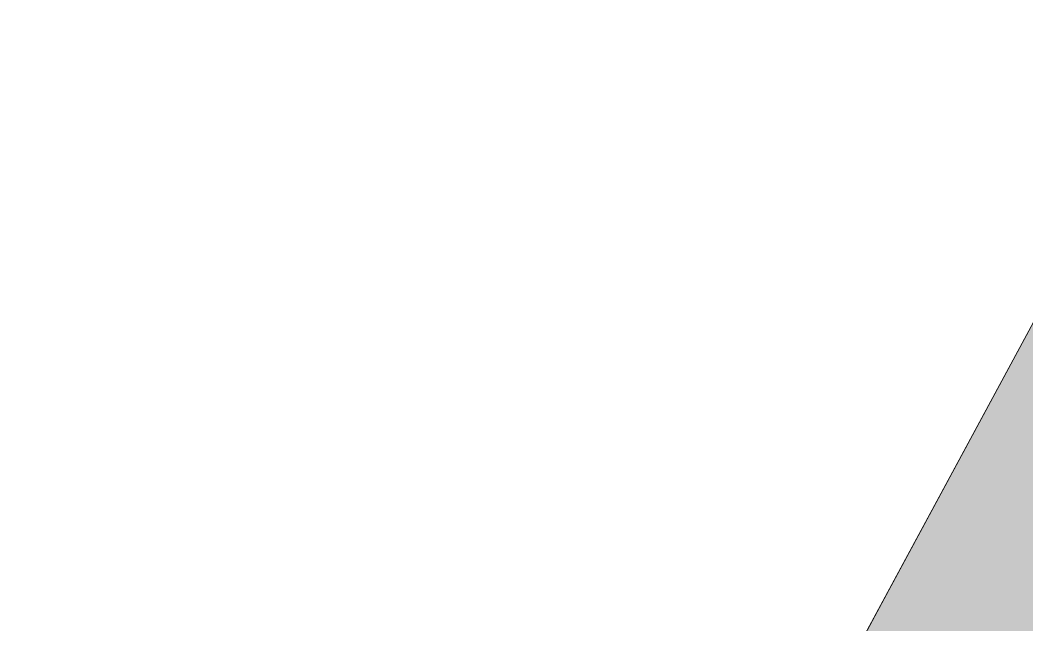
# Model space of a CAD drawing. Header units: metres. Extents: x -6 to 1255, y -2 to 532.
# Drawn here: x 1062.549 to 1063.879, y 424.562 to 425.36 of the extents above; entities that cross this region are included whole.
import ezdxf

# ---------------------------------------------------------------- set-up
doc = ezdxf.new("R2010")
doc.units = ezdxf.units.M
doc.header["$MEASUREMENT"] = 0
for name, color, linetype, lineweight, true_color in [('TPX_BUILDINGS', 7, 'CONTINUOUS', 0, 0x000000), ('TPX_BUILDINGS_HATCH', 7, 'CONTINUOUS', 0, 0xf0f0f0), ('TPX_CADASTRES', 7, 'CONTINUOUS', 0, 0x646464)]:
    doc.layers.add(name, color=color, linetype=linetype, lineweight=lineweight, true_color=true_color)

msp = doc.modelspace()

# ---------------------------------------------------------------- hatches: boundary and pattern name
at = {"layer": 'TPX_BUILDINGS_HATCH'}
h = msp.add_hatch(color=256, dxfattribs=at)
h.paths.add_polyline_path([(1061.7692, 421.0338), (1061.3802, 420.3133), (1061.7402, 420.1333), (1061.8402, 420.0833), (1063.9302, 418.9733), (1066.2192, 417.7518), (1069.8902, 415.7833), (1071.4902, 414.9233), (1074.5902, 413.2633), (1076.8502, 412.0633), (1080.6502, 410.0233), (1082.8502, 408.8428), (1084.6722, 411.7013), (1086.3302, 414.3028), (1069.0702, 423.4433), (1068.8302, 423.5733), (1067.1102, 424.4733), (1064.8502, 425.6633), (1064.3902, 425.8933), (1063.6932, 424.6018), (1061.7692, 421.0338)])
h.paths.add_polyline_path([(1075.8802, 415.6933), (1076.1702, 416.2533), (1078.3202, 415.0833), (1079.1302, 416.6233), (1080.1202, 416.1333), (1078.5602, 413.2133), (1076.5302, 414.2633), (1076.9802, 415.1233), (1075.8802, 415.6933)], flags=16)

# ---------------------------------------------------------------- linework, layer by layer
at = {"layer": 'TPX_BUILDINGS', "elevation": 0.0421}
msp.add_lwpolyline([(1061.7692, 421.0338), (1061.3802, 420.3133), (1061.7402, 420.1333), (1061.8402, 420.0833), (1063.9302, 418.9733), (1066.2192, 417.7518), (1069.8902, 415.7833), (1071.4902, 414.9233), (1074.5902, 413.2633), (1076.8502, 412.0633), (1080.6502, 410.0233), (1082.8502, 408.8428), (1084.6722, 411.7013), (1086.3302, 414.3028), (1069.0702, 423.4433), (1068.8302, 423.5733), (1067.1102, 424.4733), (1064.8502, 425.6633), (1064.3902, 425.8933), (1063.6932, 424.6018)], close=True, dxfattribs=at)
at = {"layer": 'TPX_CADASTRES', "elevation": 0.0241}
msp.add_lwpolyline([(1064.3902, 425.8936), (1061.3802, 420.3136), (1061.7402, 420.1336), (1061.8402, 420.0836), (1063.9302, 418.9736), (1066.1602, 417.7836), (1069.8902, 415.7836), (1071.4902, 414.9236), (1074.5902, 413.2636), (1076.8502, 412.0636), (1080.6502, 410.0236), (1082.8502, 408.8431), (1086.3302, 414.3031), (1069.0702, 423.4436), (1068.8302, 423.5736), (1067.1102, 424.4736), (1064.8502, 425.6636)], close=True, dxfattribs=at)

doc.saveas('drawing.dxf')
